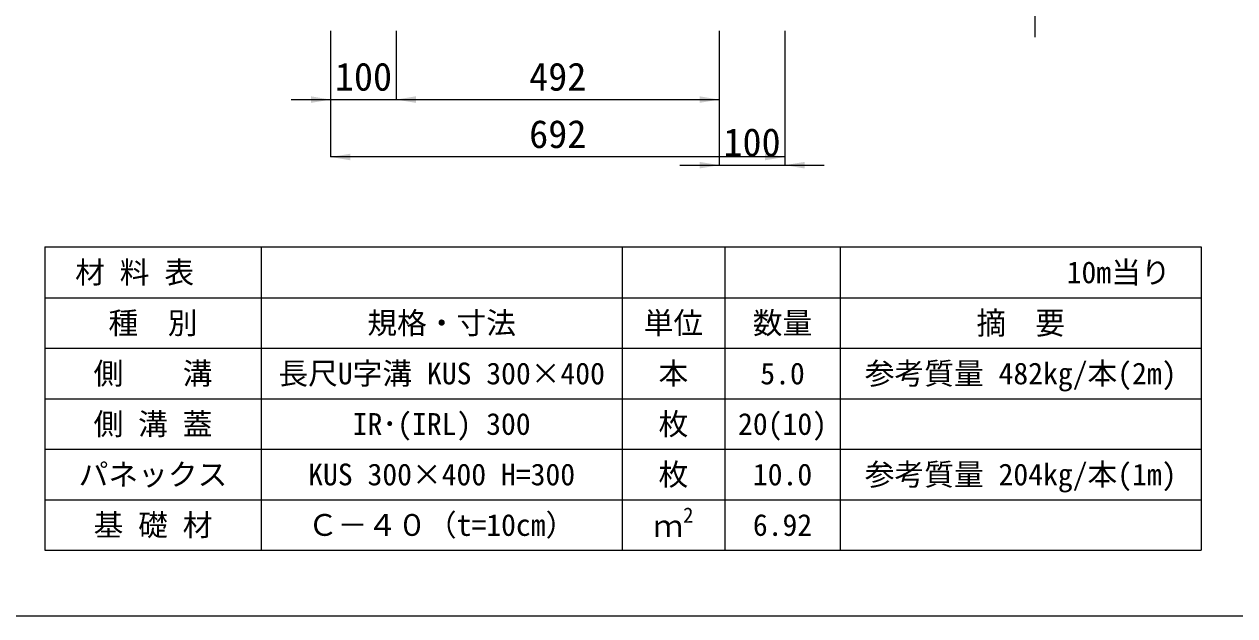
# Model space of a CAD drawing. Units: millimetres at full size, sheet at 1:40. Extents: x 206103 to 244503, y 883348 to 903496.
# Drawn here: x 207391 to 209236, y 896248 to 897150 of the extents above; entities that cross this region are included whole.
import ezdxf
from ezdxf.enums import TextEntityAlignment as Align

# ---------------------------------------------------------------- set-up
doc = ezdxf.new("R2010")
doc.units = ezdxf.units.MM
doc.header["$LTSCALE"] = 40
for name, color, linetype, lineweight in [('Defpoints_3', 8, 'Continuous', 0), ('図枠', 5, 'Continuous', 13), ('寸法・材料表', 7, 'Continuous', 13), ('寸法線', 7, 'Continuous', 13)]:
    doc.layers.add(name, color=color, linetype=linetype, lineweight=lineweight)
doc.styles.add('ＭＳ ゴシック', font='')
doc.styles.add('ＭＳ Ｐゴシック', font='')
doc.styles.get('ＭＳ ゴシック').set_extended_font_data('MS Gothic')
doc.styles.get('ＭＳ Ｐゴシック').set_extended_font_data('MS PGothic')

# ---------------------------------------------------------------- blocks, each defined once
blk = doc.blocks.new('filled_arrow')
at = {"color": 0, "linetype": 'Continuous', "lineweight": -2}
blk.add_solid([(7.5, 1.25), (0, 0), (7.5, -1.25)], dxfattribs=at)

msp = doc.modelspace()

# ---------------------------------------------------------------- linework, layer by layer
at = {"layer": 'Defpoints_3'}
for p, q in [((207421.89, 896810.77), (209184.53, 896810.77)), ((207421.89, 896810.77), (207421.89, 896733.33)), ((207751.89, 896810.77), (207751.89, 896733.33)), ((208301.89, 896810.77), (208301.89, 896733.33)), ((208458.53, 896810.77), (208458.53, 896733.33)), ((208634.53, 896810.77), (208634.53, 896733.33)), ((209184.53, 896810.77), (209184.53, 896733.33))]:
    msp.add_line(p, q, dxfattribs=at)
at = {"layer": '図枠'}
msp.add_line((206103.21, 896248.33), (223303.21, 896248.33), dxfattribs=at)
at = {"layer": '寸法・材料表'}
for p, q in [((207421.89, 896733.33), (209184.53, 896733.33)), ((207421.89, 896733.33), (207421.89, 896348.33)), ((207751.89, 896733.33), (207751.89, 896348.33)), ((208301.89, 896733.33), (208301.89, 896348.33)), ((208458.53, 896733.33), (208458.53, 896348.33)), ((208634.53, 896733.33), (208634.53, 896348.33)), ((209184.53, 896733.33), (209184.53, 896348.33)), ((207421.89, 896656.33), (209184.53, 896656.33)), ((207421.89, 896579.33), (209184.53, 896579.33)), ((207421.89, 896502.33), (209184.53, 896502.33)), ((207421.89, 896425.33), (209184.53, 896425.33)), ((207421.89, 896348.33), (209184.53, 896348.33))]:
    msp.add_line(p, q, dxfattribs=at)
at = {"layer": '寸法線'}
for p, q in [((208931.05, 897350.37), (208931.05, 897130.37)), ((207857.71, 897140.37), (207857.71, 897035.43)), ((207857.71, 897140.37), (207857.71, 896947.93)), ((207957.71, 897140.37), (207957.71, 897035.43)), ((207957.71, 897140.37), (207957.71, 897035.43)), ((208450.02, 897140.37), (208450.02, 897035.43)), ((208450.02, 897140.37), (208450.02, 896935.43)), ((208550.02, 897140.37), (208550.02, 896935.43)), ((208550.02, 897140.37), (208550.02, 896947.93)), ((207797.71, 897035.43), (208017.71, 897035.43)), ((207957.71, 897035.43), (208450.02, 897035.43)), ((208550.02, 896947.93), (207857.71, 896947.93)), ((208390.02, 896935.43), (208610.02, 896935.43))]:
    msp.add_line(p, q, dxfattribs=at)

# ---------------------------------------------------------------- block references
at = {"layer": '寸法線', "xscale": 4, "yscale": 4, "rotation": 180}
for p in [(207857.71, 897035.43), (208450.02, 897035.43), (208550.02, 896947.93), (208450.02, 896935.43)]:
    msp.add_blockref('filled_arrow', p, dxfattribs=at)
at = {"layer": '寸法線', "xscale": 4, "yscale": 4}
for p in [(207957.71, 897035.43), (207957.71, 897035.43), (207857.71, 896947.93), (208550.02, 896935.43)]:
    msp.add_blockref('filled_arrow', p, dxfattribs=at)

# ---------------------------------------------------------------- texts
at = {"layer": '寸法・材料表', "style": 'ＭＳ ゴシック'}
msp.add_text('\u3000材 料 表', height=33.23, dxfattribs=at).set_placement((207422.94, 896772.05), align=Align.MIDDLE_LEFT)
msp.add_text('10m当り\u3000', height=33.23, dxfattribs=at).set_placement((209183.47, 896772.05), align=Align.MIDDLE_RIGHT)
for s, p in [('種\u3000別', (207586.89, 896694.83)), ('規格・寸法', (208026.89, 896694.83)), ('単位', (208380.21, 896694.83)), ('数量', (208546.53, 896694.83)), ('側\u3000\u3000溝', (207586.89, 896617.83)), ('長尺U字溝 KUS 300×400', (208026.89, 896617.83)), ('本', (208380.21, 896617.83)), ('5.0', (208546.53, 896617.83)), ('参考質量 482kg/本(2m)', (208909.53, 896617.83)), ('側 溝 蓋', (207586.89, 896540.83)), ('IR･(IRL) 300', (208026.89, 896540.83)), ('枚', (208380.21, 896540.83)), ('20(10)', (208546.53, 896540.83)), ('パネックス', (207586.89, 896463.83)), ('枚', (208380.21, 896463.83)), ('参考質量 204kg/本(1m)', (208909.53, 896463.83)), ('KUS 300×400 H=300', (208026.89, 896463.83)), ('10.0', (208546.53, 896463.83)), ('Ｃ－４０（t=10cm）', (208026.89, 896386.83)), ('基 礎 材', (207586.89, 896386.83)), ('6.92', (208546.53, 896386.83))]:
    msp.add_text(s, height=33.23, dxfattribs=at).set_placement(p, align=Align.MIDDLE_CENTER)
at = {"layer": '寸法・材料表', "style": 'ＭＳ Ｐゴシック', "width": 0.95}
msp.add_text('摘\u3000要', height=34.64, dxfattribs=at).set_placement((208909.53, 896694.83), align=Align.MIDDLE_CENTER)
at = {"layer": '寸法・材料表', "style": 'ＭＳ ゴシック'}
for s, height, p in [('2', 23.26, (208394.94, 896383.22)), ('ｍ', 33.23, (208349.61, 896358.72))]:
    msp.add_text(s, height=height, dxfattribs=at).set_placement(p, align=Align.BOTTOM_LEFT)
at = {"layer": '寸法線', "style": 'ＭＳ ゴシック'}
for s, p in [('100', (207907.71, 897070.43)), ('492', (208203.87, 897070.43)), ('692', (208203.87, 896982.93)), ('100', (208500.02, 896970.43))]:
    msp.add_text(s, height=42.72, dxfattribs=at).set_placement(p, align=Align.MIDDLE_CENTER)

doc.saveas('drawing.dxf')
